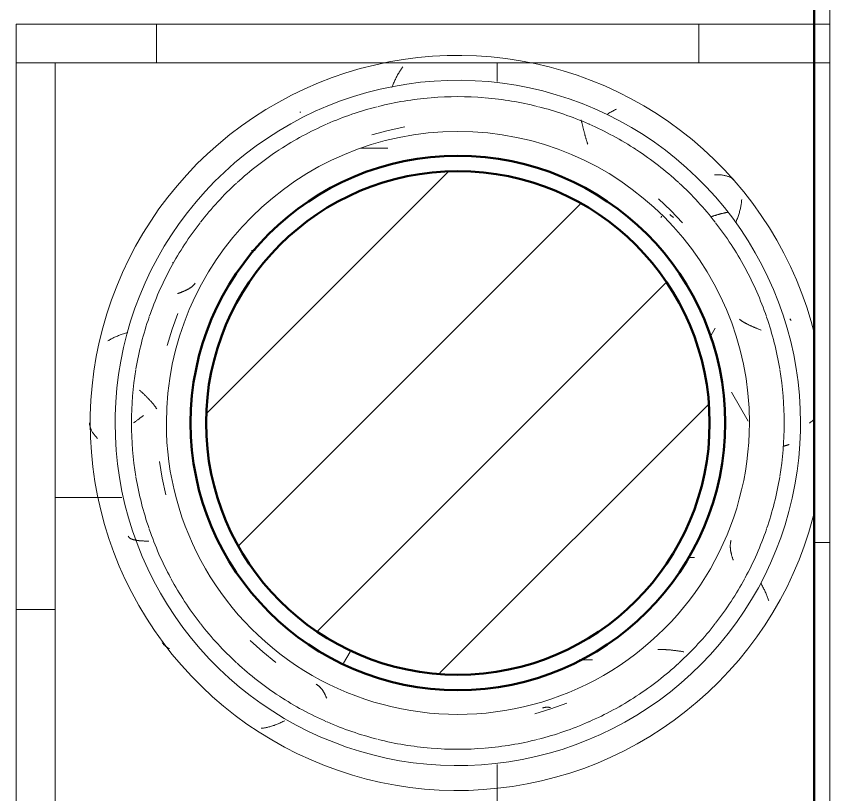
# Model space of a CAD drawing. Header units: millimetres. Extents: x -9358 to 257996, y -67499 to 9117.
# Drawn here: x -1220 to -170, y -13533 to -12528 of the extents above; entities that cross this region are included whole.
import ezdxf

# ---------------------------------------------------------------- set-up
doc = ezdxf.new("R2010")
doc.units = ezdxf.units.MM
doc.header["$LTSCALE"] = 1000
for name, color, linetype, lineweight in [('A-COL-RFC', 8, 'Continuous', 18), ('A-COL-RFC-1', 8, 'Continuous', 9), ('A-COL-RFC-2', 8, 'Continuous', 50), ('A-WAL-CLD', 8, 'Continuous', 9), ('A-WAL-CMU', 8, 'Continuous', 50), ('A-WAL-LOW-20', 8, 'Continuous', 18), ('A-WAL-PAT-1', 8, 'Continuous', 9)]:
    doc.layers.add(name, color=color, linetype=linetype, lineweight=lineweight)
pattern_1 = [(0, (0, 0), (812.8, 203.2), [33.528, -576.072, 33.528, -576.072, -3251.2]), (0, (0, 0), (812.8, 203.2), [-1219.2, 33.528, -1185.672, 33.528, -576.072, -1422.4]), (0, (0, 0), (812.8, 203.2), [-3048, 33.528, -372.872, 33.528, -982.472]), (120, (304.8, 101.6), (-582.3764, 602.3054), [33.528, -576.072, 33.528, -576.072, -3251.2]), (120, (304.8, 101.6), (-582.3764, 602.3054), [-1219.2, 33.528, -1185.672, 33.528, -576.072, -1422.4]), (120, (304.8, 101.6), (-582.3764, 602.3054), [-3048, 33.528, -372.872, 33.528, -982.472]), (240, (406.4, 508), (-230.4236, -805.5054), [33.528, -576.072, 33.528, -576.072, -3251.2]), (240, (406.4, 508), (-230.4236, -805.5054), [-1219.2, 33.528, -1185.672, 33.528, -576.072, -1422.4]), (240, (406.4, 508), (-230.4236, -805.5054), [-3048, 33.528, -372.872, 33.528, -982.472])]

# ---------------------------------------------------------------- blocks, each defined once
blk = doc.blocks.new('Concrete-Round-Column - 650-V21-01-Ground Floor Furniture Plan')
at = {"layer": 'A-COL-RFC-1'}
h = blk.add_hatch(dxfattribs=at)
h.set_pattern_fill('FP_50', color=256, style=0, pattern_type=2)
h.set_pattern_definition([(135, (-27135, -17650), (-106.066, -106.066), [])])
h.paths.add_polyline_path([(325, 0), (318.8, 63.4), (300.3, 124.4), (270.2, 180.6), (229.8, 229.8), (180.6, 270.2), (124.4, 300.3), (63.4, 318.8), (0, 325), (-63.4, 318.8), (-124.4, 300.3), (-180.6, 270.2), (-229.8, 229.8), (-270.2, 180.6), (-300.3, 124.4), (-318.8, 63.4), (-325, 0), (-318.8, -63.4), (-300.3, -124.4), (-270.2, -180.6), (-229.8, -229.8), (-180.6, -270.2), (-124.4, -300.3), (-63.4, -318.8), (0, -325), (63.4, -318.8), (124.4, -300.3), (180.6, -270.2), (229.8, -229.8), (270.2, -180.6), (300.3, -124.4), (318.8, -63.4), (324.1, -9.2)], flags=0)
at = {"layer": 'A-COL-RFC-2'}
for start, end in [(360, 180), (180, 360)]:
    blk.add_arc((0, 0), 325, start, end, dxfattribs=at)
blk = doc.blocks.new('Walls 124 - Walls 13-607568-01-Ground Floor Furniture Plan')
at = {"layer": 'A-WAL-PAT-1'}
h = blk.add_hatch(dxfattribs=at)
h.set_pattern_fill('FP_55', color=256, style=0, pattern_type=2)
h.set_pattern_definition([(270, (16550, -32300), (900, 6e-14), [700, -700]), (270, (17000, -31600), (1800, 1e-13), [700, -700]), (180, (17000, -31600), (-9e-14, -700), [])])
h.paths.add_polyline_path([(14380, -30820), (14380, -31230), (16270, -31230), (16270, -30230), (14380, -30230), (14380, -30811.8)], flags=0)
h.paths.add_polyline_path([(14400, -30750), (14406.1, -30676.8), (14425.8, -30601.7), (14453.6, -30538.2), (14496.7, -30473.6), (14543.6, -30422.6), (14606.2, -30375), (14666.2, -30342.5), (14740.7, -30317.8), (14809.9, -30306.5), (14881.7, -30306.5), (14954.2, -30318.6), (15023.8, -30342.5), (15088.4, -30377.5), (15148.6, -30425), (15196.2, -30476.7), (15236.4, -30538.2), (15265.9, -30605.5), (15284.2, -30680), (15290, -30750), (15283.9, -30823.2), (15264.2, -30898.3), (15236.4, -30961.8), (15196.2, -31023.3), (15145.1, -31078.4), (15086, -31123.8), (15023.8, -31157.5), (14949.3, -31182.2), (14880.1, -31193.5), (14808.3, -31193.5), (14735.8, -31181.4), (14666.2, -31157.5), (14601.6, -31122.5), (14543.6, -31077.4), (14493.8, -31023.3), (14453.6, -30961.8), (14424.1, -30894.5), (14405.8, -30820), (14400.5, -30756.1)], flags=0)
h.paths.add_polyline_path([(15360, -30750), (15366.1, -30676.8), (15385.8, -30601.7), (15415.9, -30534.7), (15453.8, -30476.7), (15504.7, -30421.7), (15561.6, -30377.5), (15626.2, -30342.5), (15700.7, -30317.8), (15769.9, -30306.5), (15841.7, -30306.5), (15914.2, -30318.6), (15983.8, -30342.5), (16052.5, -30380.7), (16108.8, -30425.2), (16157.4, -30478.5), (16196.4, -30538.2), (16225.9, -30605.5), (16244.2, -30680), (16250, -30750), (16243.9, -30823.2), (16224.2, -30898.3), (16196.4, -30961.8), (16156.2, -31023.3), (16106.4, -31077.4), (16048.4, -31122.5), (15983.8, -31157.5), (15909.3, -31182.2), (15840.1, -31193.5), (15768.3, -31193.5), (15695.8, -31181.4), (15626.2, -31157.5), (15561.6, -31122.5), (15503.6, -31077.4), (15452.6, -31021.5), (15413.6, -30961.8), (15383.1, -30890.5), (15365.8, -30820), (15362, -30774)], flags=0)
at = {"layer": 'A-WAL-LOW-20'}
for p, q in [((16270, -30230), (14380, -30230)), ((14380, -30230), (14380, -31230)), ((16270, -31230), (16270, -30230))]:
    blk.add_line(p, q, dxfattribs=at)
blk = doc.blocks.new('Walls 126 - Walls 6-607591-01-Ground Floor Furniture Plan')
at = {"layer": 'A-WAL-PAT-1'}
h = blk.add_hatch(dxfattribs=at)
h.set_pattern_fill('FP_56', color=256, style=0, pattern_type=2)
h.set_pattern_definition([(270, (15820, -31160.4), (900, 6e-14), [700, -700]), (270, (16270, -30460.4), (1800, 1e-13), [700, -700]), (180, (16270, -30460.4), (-9e-14, -700), [])])
h.paths.add_polyline_path([(16270, -31230), (16320, -31230), (16320, -30180), (16270, -30180), (16270, -30811.8)], flags=0)
at = {"layer": 'A-WAL-LOW-20'}
for p, q in [((16270, -31230), (16270, -30180)), ((16270, -30180), (16320, -30180)), ((16320, -30180), (16320, -31230))]:
    blk.add_line(p, q, dxfattribs=at)
blk = doc.blocks.new('Walls 127 - Walls 6-607608-01-Ground Floor Furniture Plan')
at = {"layer": 'A-WAL-PAT-1'}
h = blk.add_hatch(dxfattribs=at)
h.set_pattern_fill('FP_57', color=256, style=0, pattern_type=2)
h.set_pattern_definition([(270, (14605.4, -30930), (900, 6e-14), [700, -700]), (270, (15055.4, -30230), (1800, 1e-13), [700, -700]), (180, (15055.4, -30230), (-9e-14, -700), [])])
h.paths.add_polyline_path([(14330, -30230), (16270, -30230), (16270, -30180), (14330, -30180)], flags=0)
at = {"layer": 'A-WAL-LOW-20'}
for p, q in [((14330, -30180), (16270, -30180)), ((14330, -30230), (14330, -30180)), ((16270, -30230), (16270, -30180)), ((16270, -30230), (14330, -30230))]:
    blk.add_line(p, q, dxfattribs=at)
blk = doc.blocks.new('FP_336-01-Ground Floor Furniture Plan')
at = {"layer": 'A-WAL-PAT-1'}
for p, q in [((49019.6, 1428.1), (49019.1, 1428)), ((49020.2, 1428.3), (49019.6, 1428.1)), ((49020.8, 1428.4), (49020.2, 1428.3)), ((49021.4, 1428.6), (49020.8, 1428.4)), ((49022, 1428.8), (49021.4, 1428.6)), ((49022.7, 1429), (49022, 1428.8)), ((49023.3, 1429.1), (49022.7, 1429)), ((49023.9, 1429.3), (49023.3, 1429.1)), ((49024.5, 1429.5), (49023.9, 1429.3)), ((49025.1, 1429.7), (49024.5, 1429.5)), ((49025.8, 1430), (49025.1, 1429.7)), ((49026.4, 1430.2), (49025.8, 1430)), ((49027.1, 1430.4), (49026.4, 1430.2)), ((49002.1, 1427.5), (49001.6, 1427.6)), ((49002.5, 1427.4), (49002.1, 1427.5)), ((49003, 1427.3), (49002.5, 1427.4)), ((49003.4, 1427.2), (49003, 1427.3)), ((49003.9, 1427.1), (49003.4, 1427.2)), ((49004.3, 1427), (49003.9, 1427.1)), ((49004.8, 1426.9), (49004.3, 1427)), ((49005.3, 1426.8), (49004.8, 1426.9)), ((49005.8, 1426.8), (49005.3, 1426.8)), ((49006.2, 1426.7), (49005.8, 1426.8)), ((49006.7, 1426.7), (49006.2, 1426.7)), ((49007.2, 1426.6), (49006.7, 1426.7)), ((49007.7, 1426.6), (49007.2, 1426.6)), ((49008.2, 1426.6), (49007.7, 1426.6)), ((49008.7, 1426.6), (49008.2, 1426.6)), ((49009.2, 1426.6), (49008.7, 1426.6)), ((49009.7, 1426.6), (49009.2, 1426.6)), ((49010.2, 1426.6), (49009.7, 1426.6)), ((49010.7, 1426.6), (49010.2, 1426.6)), ((49011.3, 1426.7), (49010.7, 1426.6)), ((49011.8, 1426.7), (49011.3, 1426.7)), ((49012.3, 1426.8), (49011.8, 1426.7)), ((49012.9, 1426.8), (49012.3, 1426.8)), ((49013.4, 1426.9), (49012.9, 1426.8)), ((49013.9, 1427), (49013.4, 1426.9)), ((49014.5, 1427), (49013.9, 1427)), ((49015, 1427.1), (49014.5, 1427)), ((49015.6, 1427.2), (49015, 1427.1)), ((49016.2, 1427.3), (49015.6, 1427.2)), ((49016.7, 1427.4), (49016.2, 1427.3)), ((49017.3, 1427.6), (49016.7, 1427.4)), ((49017.9, 1427.7), (49017.3, 1427.6)), ((49018.5, 1427.8), (49017.9, 1427.7)), ((49019.1, 1428), (49018.5, 1427.8)), ((49145, 1364.3), (49145.1, 1365.1)), ((49145.1, 1365.1), (49145.3, 1365.9)), ((49145.3, 1365.9), (49145.4, 1366.7)), ((49143.6, 1354.1), (49143.7, 1354.9)), ((49143.7, 1354.9), (49143.8, 1355.6)), ((49143.8, 1355.6), (49143.9, 1356.4)), ((49143.9, 1356.4), (49144, 1357.2)), ((49144, 1357.2), (49144.1, 1357.9)), ((49144.1, 1357.9), (49144.2, 1358.7)), ((49144.2, 1358.7), (49144.4, 1359.5)), ((49144.4, 1359.5), (49144.5, 1360.3)), ((49144.5, 1360.3), (49144.6, 1361.1)), ((49144.6, 1361.1), (49144.7, 1361.9)), ((49144.7, 1361.9), (49144.8, 1362.7)), ((49144.8, 1362.7), (49144.9, 1363.5)), ((49144.9, 1363.5), (49145, 1364.3)), ((49142.7, 1344.7), (49142.8, 1345.4)), ((49142.7, 1344), (49142.7, 1344.7)), ((49142.8, 1346.1), (49142.9, 1346.8)), ((49142.8, 1345.4), (49142.8, 1346.1)), ((49142.9, 1347.5), (49143, 1348.2)), ((49142.9, 1346.8), (49142.9, 1347.5)), ((49143, 1348.2), (49143.1, 1348.9)), ((49143.1, 1349.6), (49143.2, 1350.4)), ((49143.1, 1348.9), (49143.1, 1349.6)), ((49143.2, 1350.4), (49143.3, 1351.1)), ((49143.3, 1351.1), (49143.4, 1351.9)), ((49143.4, 1351.9), (49143.5, 1352.6)), ((49143.5, 1352.6), (49143.6, 1353.3)), ((49143.6, 1353.3), (49143.6, 1354.1)), ((49142.4, 1338.7), (49142.5, 1339.3)), ((49142.4, 1338), (49142.4, 1338.7)), ((49142.4, 1337.4), (49142.4, 1338)), ((49142.4, 1336.8), (49142.4, 1337.4)), ((49142.5, 1336.2), (49142.4, 1336.8)), ((49142.5, 1342), (49142.6, 1342.6)), ((49142.5, 1341.3), (49142.5, 1342)), ((49142.5, 1340.6), (49142.5, 1341.3)), ((49142.5, 1340), (49142.5, 1340.6)), ((49142.5, 1339.3), (49142.5, 1340)), ((49142.5, 1335.6), (49142.5, 1336.2)), ((49142.5, 1335), (49142.5, 1335.6)), ((49142.5, 1334.4), (49142.5, 1335)), ((49142.6, 1333.8), (49142.5, 1334.4)), ((49142.6, 1343.3), (49142.7, 1344)), ((49142.6, 1342.6), (49142.6, 1343.3)), ((49142.6, 1333.2), (49142.6, 1333.8)), ((49211.9, 1215.7), (49219.2, 1195.1)), ((49217, 1190.6), (49217.1, 1191)), ((49217, 1190.1), (49217, 1190.6)), ((49217.1, 1189.6), (49217, 1190.1)), ((49217.1, 1192.5), (49217.2, 1193)), ((49217.1, 1192), (49217.1, 1192.5)), ((49217.1, 1191.5), (49217.1, 1192)), ((49217.1, 1191), (49217.1, 1191.5)), ((49217.1, 1189.1), (49217.1, 1189.6)), ((49217.1, 1188.7), (49217.1, 1189.1)), ((49217.1, 1188.2), (49217.1, 1188.7)), ((49217.2, 1187.7), (49217.1, 1188.2)), ((49217.2, 1193.5), (49217.3, 1194)), ((49217.2, 1193), (49217.2, 1193.5)), ((49217.2, 1187.3), (49217.2, 1187.7)), ((49217.3, 1186.8), (49217.2, 1187.3)), ((49217.3, 1194), (49217.4, 1194.5)), ((49217.4, 1186.3), (49217.3, 1186.8)), ((49219.2, 1195.1), (49225.4, 1174.2)), ((49217.5, 1185.9), (49217.4, 1186.3)), ((49217.6, 1185.4), (49217.5, 1185.9)), ((49217.7, 1185), (49217.6, 1185.4)), ((49217.8, 1184.5), (49217.7, 1185)), ((49217.9, 1184.1), (49217.8, 1184.5)), ((49199.4, 902.9), (49199.9, 903.2)), ((49199.9, 903.2), (49200.4, 903.5)), ((49200.4, 903.5), (49201, 903.7)), ((49201, 903.7), (49201.5, 904)), ((49201.5, 904), (49202, 904.2)), ((49202, 904.2), (49202.6, 904.5)), ((49202.6, 904.5), (49203.2, 904.7)), ((49203.2, 904.7), (49203.7, 905)), ((49203.7, 905), (49204.3, 905.2)), ((49204.3, 905.2), (49204.9, 905.5)), ((49204.9, 905.5), (49205.5, 905.7)), ((49187.5, 892.4), (49187.8, 892.8)), ((49187.8, 892.8), (49188, 893.2)), ((49188, 893.2), (49188.3, 893.6)), ((49188.3, 893.6), (49188.5, 894)), ((49188.5, 894), (49188.8, 894.3)), ((49188.8, 894.3), (49189.1, 894.7)), ((49189.1, 894.7), (49189.4, 895.1)), ((49189.4, 895.1), (49189.7, 895.4)), ((49189.7, 895.4), (49190, 895.8)), ((49190, 895.8), (49190.3, 896.2)), ((49190.3, 896.2), (49190.6, 896.5)), ((49190.6, 896.5), (49190.9, 896.9)), ((49190.9, 896.9), (49191.3, 897.2)), ((49191.3, 897.2), (49191.6, 897.5)), ((49191.6, 897.5), (49192, 897.9)), ((49192, 897.9), (49192.4, 898.2)), ((49192.4, 898.2), (49192.7, 898.5)), ((49192.7, 898.5), (49193.1, 898.8)), ((49193.1, 898.8), (49193.5, 899.2)), ((49193.5, 899.2), (49193.9, 899.5)), ((49193.9, 899.5), (49194.3, 899.8)), ((49194.3, 899.8), (49194.7, 900.1)), ((49194.7, 900.1), (49195.2, 900.4)), ((49195.2, 900.4), (49195.6, 900.7)), ((49195.6, 900.7), (49196, 901)), ((49196, 901), (49196.5, 901.3)), ((49196.5, 901.3), (49197, 901.5)), ((49197, 901.5), (49197.4, 901.8)), ((49197.4, 901.8), (49197.9, 902.1)), ((49197.9, 902.1), (49198.4, 902.4)), ((49198.4, 902.4), (49198.9, 902.7)), ((49198.9, 902.7), (49199.4, 902.9)), ((49187.3, 892), (49187.5, 892.4)), ((49159.2, 840.2), (49145.6, 823.2)), ((49145.6, 823.2), (49131, 807)), ((48921.4, 693.3), (48899.9, 689.9)), ((48942.7, 697.9), (48921.4, 693.3))]:
    blk.add_line(p, q, dxfattribs=at)
blk = doc.blocks.new('FP_337-01-Ground Floor Furniture Plan')
at = {"layer": 'A-WAL-LOW-20', "flags": 128}
blk.add_lwpolyline([(48733.6, 1535), (48718.9, 1531.1), (48700.7, 1525.5), (48682.8, 1519.1), (48665.2, 1512.1), (48647.9, 1504.3), (48630.9, 1495.9), (48614.2, 1486.8), (48597.9, 1477.1), (48582, 1466.7), (48566.6, 1455.6), (48551.6, 1444), (48537.1, 1431.8), (48523.1, 1419), (48509.6, 1405.6), (48496.6, 1391.7), (48484.2, 1377.4), (48472.4, 1362.5), (48461.3, 1347.2), (48450.7, 1331.4), (48440.7, 1315.2), (48431.5, 1298.7), (48422.9, 1281.8), (48414.9, 1264.5), (48407.7, 1247), (48401.2, 1229.1), (48395.4, 1211.1), (48390.3, 1192.8), (48386, 1174.3), (48382.4, 1155.7), (48379.5, 1136.9), (48377.4, 1118), (48376.1, 1099.1), (48375.5, 1080.1), (48375.7, 1061.1), (48376.6, 1042.2), (48378.3, 1023.3), (48380.7, 1004.5), (48383.9, 985.7), (48387.9, 967.2), (48392.5, 948.8), (48398, 930.6), (48404.1, 912.6), (48410.9, 894.9), (48418.5, 877.5), (48426.7, 860.4), (48435.7, 843.7), (48445.2, 827.3), (48455.5, 811.3), (48466.3, 795.7), (48477.8, 780.6), (48489.9, 766), (48502.5, 751.8), (48515.7, 738.2), (48529.5, 725.1), (48543.7, 712.5), (48558.4, 700.6), (48573.7, 689.2), (48589.3, 678.5), (48605.4, 668.4), (48621.8, 658.9), (48638.6, 650.1), (48655.8, 642), (48673.3, 634.6), (48691, 627.9), (48709, 621.9), (48727.3, 616.6), (48745.7, 612.1), (48764.3, 608.3), (48783, 605.2), (48801.9, 602.9), (48820.8, 601.4), (48839.8, 600.6), (48850, 600.5)], dxfattribs=at)
at = {"layer": 'A-WAL-PAT-1'}
for p, q in [((48846, 1534.1), (48845.2, 1535)), ((48846.8, 1533.2), (48846, 1534.1)), ((48847.6, 1532.2), (48846.8, 1533.2)), ((48848.4, 1531.2), (48847.6, 1532.2)), ((48849.2, 1530.2), (48848.4, 1531.2)), ((48850, 1529.2), (48849.2, 1530.2)), ((48562.8, 1441.3), (48561.7, 1441.4)), ((48563.9, 1441.3), (48562.8, 1441.3)), ((48565, 1441.1), (48563.9, 1441.3)), ((48566.2, 1441), (48565, 1441.1)), ((48567.3, 1440.8), (48566.2, 1441)), ((48568.5, 1440.6), (48567.3, 1440.8)), ((48569.7, 1440.4), (48568.5, 1440.6)), ((48570.9, 1440.2), (48569.7, 1440.4)), ((48572.1, 1439.9), (48570.9, 1440.2)), ((48573.3, 1439.7), (48572.1, 1439.9)), ((48574.6, 1439.4), (48573.3, 1439.7)), ((48575.8, 1439.1), (48574.6, 1439.4)), ((48577.1, 1438.7), (48575.8, 1439.1)), ((48578.3, 1438.4), (48577.1, 1438.7)), ((48533.8, 1428.5), (48533.4, 1427.7)), ((48534.3, 1429.2), (48533.8, 1428.5)), ((48534.7, 1430), (48534.3, 1429.2)), ((48535.2, 1430.7), (48534.7, 1430)), ((48535.7, 1431.4), (48535.2, 1430.7)), ((48579.6, 1438), (48578.3, 1438.4)), ((48580.9, 1437.6), (48579.6, 1438)), ((48582.2, 1437.2), (48580.9, 1437.6)), ((48583.5, 1436.8), (48582.2, 1437.2)), ((48584.8, 1436.3), (48583.5, 1436.8)), ((48586.1, 1435.8), (48584.8, 1436.3)), ((48587.5, 1435.3), (48586.1, 1435.8)), ((48588.8, 1434.8), (48587.5, 1435.3)), ((48590.2, 1434.3), (48588.8, 1434.8)), ((48591.5, 1433.8), (48590.2, 1434.3)), ((48530.2, 1417.6), (48530.1, 1416.6)), ((48530.4, 1418.6), (48530.2, 1417.6)), ((48530.6, 1419.6), (48530.4, 1418.6)), ((48530.8, 1420.6), (48530.6, 1419.6)), ((48531.1, 1421.6), (48530.8, 1420.6)), ((48531.4, 1422.5), (48531.1, 1421.6)), ((48531.7, 1423.4), (48531.4, 1422.5)), ((48532, 1424.3), (48531.7, 1423.4)), ((48532.3, 1425.2), (48532, 1424.3)), ((48532.7, 1426), (48532.3, 1425.2)), ((48533, 1426.9), (48532.7, 1426)), ((48533.4, 1427.7), (48533, 1426.9)), ((48529.6, 1411.1), (48529.5, 1409.9)), ((48529.5, 1409.9), (48529.5, 1408.8)), ((48529.5, 1408.8), (48529.5, 1407.6)), ((48529.5, 1407.6), (48529.5, 1406.4)), ((48529.7, 1413.3), (48529.6, 1412.2)), ((48529.6, 1412.2), (48529.6, 1411.1)), ((48529.8, 1414.4), (48529.7, 1413.3)), ((48529.9, 1415.5), (48529.8, 1414.4)), ((48530.1, 1416.6), (48529.9, 1415.5)), ((48444.9, 1279.7), (48445.4, 1278.5)), ((48445.4, 1278.5), (48446, 1277.3)), ((48446, 1277.3), (48446.7, 1276.1)), ((48446.7, 1276.1), (48447.3, 1274.9)), ((48447.3, 1274.9), (48448, 1273.7)), ((48448, 1273.7), (48448.7, 1272.5)), ((48448.7, 1272.5), (48449.4, 1271.3)), ((48449.4, 1271.3), (48450.1, 1270)), ((48450.1, 1270), (48450.9, 1268.8)), ((48450.9, 1268.8), (48451.6, 1267.6)), ((48390.4, 1003.9), (48391.3, 1003.2)), ((48391.3, 1003.2), (48392.2, 1002.5)), ((48392.2, 1002.5), (48393.1, 1001.8)), ((48393.1, 1001.8), (48394.1, 1001.2)), ((48394.1, 1001.2), (48395.1, 1000.5)), ((48395.1, 1000.5), (48396.1, 999.9)), ((48396.1, 999.9), (48397.2, 999.2)), ((48397.2, 999.2), (48398.3, 998.6)), ((48398.3, 998.6), (48399.3, 997.9)), ((48399.3, 997.9), (48400.5, 997.3)), ((48400.5, 997.3), (48401.6, 996.7)), ((48401.6, 996.7), (48402.8, 996.1)), ((48402.8, 996.1), (48403.9, 995.5)), ((48403.9, 995.5), (48405.1, 994.9)), ((48405.1, 994.9), (48406.4, 994.3)), ((48406.4, 994.3), (48407.6, 993.7)), ((48407.6, 993.7), (48408.9, 993.1)), ((48408.9, 993.1), (48410.2, 992.6)), ((48410.2, 992.6), (48411.5, 992)), ((48411.5, 992), (48412.8, 991.5)), ((48412.8, 991.5), (48414.1, 990.9)), ((48414.1, 990.9), (48415.5, 990.4)), ((48415.5, 990.4), (48416.8, 989.9)), ((48733.1, 648.8), (48733.5, 647.4)), ((48733.5, 647.4), (48734, 646)), ((48734, 646), (48734.4, 644.6)), ((48734.4, 644.6), (48734.9, 643.3)), ((48734.9, 643.3), (48735.3, 641.9)), ((48735.3, 641.9), (48735.8, 640.6)), ((48735.8, 640.6), (48736.3, 639.3)), ((48736.3, 639.3), (48736.8, 638.1)), ((48736.8, 638.1), (48737.3, 636.8)), ((48737.3, 636.8), (48737.8, 635.6)), ((48737.8, 635.6), (48738.3, 634.4)), ((48738.3, 634.4), (48738.8, 633.2)), ((48738.8, 633.2), (48739.4, 632)), ((48739.4, 632), (48739.9, 630.8)), ((48739.9, 630.8), (48740.5, 629.7)), ((48740.5, 629.7), (48741, 628.6)), ((48741, 628.6), (48741.6, 627.5)), ((48741.6, 627.5), (48742.2, 626.5)), ((48742.2, 626.5), (48742.8, 625.4)), ((48742.8, 625.4), (48743.4, 624.4)), ((48743.4, 624.4), (48744, 623.4))]:
    blk.add_line(p, q, dxfattribs=at)
blk = doc.blocks.new('FP_338-01-Ground Floor Furniture Plan')
at = {"layer": 'A-WAL-LOW-20', "flags": 128}
blk.add_lwpolyline([(48850, 600.5), (48869, 600.8), (48887.9, 602), (48906.8, 603.9), (48925.6, 606.5), (48944.3, 609.9), (48962.8, 614.1), (48981.1, 618.9), (48999.3, 624.5), (49017.2, 630.9), (49034.8, 637.9), (49052.1, 645.7), (49069.1, 654.1), (49085.8, 663.2), (49102.1, 672.9), (49117.9, 683.3), (49133.4, 694.4), (49148.4, 706), (49162.9, 718.2), (49176.9, 731), (49190.4, 744.4), (49203.4, 758.3), (49215.8, 772.6), (49227.6, 787.5), (49238.7, 802.8), (49249.3, 818.6), (49259.3, 834.8), (49268.5, 851.3), (49277.1, 868.2), (49285.1, 885.5), (49292.3, 903), (49298.8, 920.9), (49304.6, 938.9), (49309.7, 957.2), (49314, 975.7), (49317.6, 994.3), (49320.5, 1013.1), (49322.6, 1032), (49323.9, 1050.9), (49324.5, 1069.9), (49324.3, 1088.9), (49323.4, 1107.8), (49321.7, 1126.7), (49319.3, 1145.5), (49316.1, 1164.3), (49312.1, 1182.8), (49307.5, 1201.2), (49302, 1219.4), (49295.9, 1237.4), (49289.1, 1255.1), (49281.5, 1272.5), (49273.3, 1289.6), (49264.3, 1306.3), (49254.8, 1322.7), (49244.5, 1338.7), (49233.7, 1354.3), (49222.2, 1369.4), (49210.1, 1384), (49197.5, 1398.2), (49184.3, 1411.8), (49170.5, 1424.9), (49156.3, 1437.5), (49141.5, 1449.4), (49126.3, 1460.8), (49110.7, 1471.5), (49094.6, 1481.6), (49078.2, 1491.1), (49061.4, 1499.9), (49044.2, 1508), (49026.7, 1515.4), (49009, 1522.1), (48991, 1528.1), (48972.7, 1533.4), (48966.2, 1535)], dxfattribs=at)
at = {"layer": 'A-WAL-PAT-1'}
for p, q in [((48850.2, 1528.9), (48850, 1529.2)), ((49064.4, 1470.1), (49063.2, 1469.5)), ((49065.6, 1470.7), (49064.4, 1470.1)), ((49066.9, 1471.3), (49065.6, 1470.7)), ((49068.1, 1471.8), (49066.9, 1471.3)), ((49069.3, 1472.4), (49068.1, 1471.8)), ((49070.5, 1472.9), (49069.3, 1472.4)), ((49071.7, 1473.4), (49070.5, 1472.9)), ((49072.8, 1473.9), (49071.7, 1473.4)), ((49074, 1474.3), (49072.8, 1473.9)), ((49075.2, 1474.7), (49074, 1474.3)), ((49076.3, 1475.2), (49075.2, 1474.7)), ((49077.5, 1475.5), (49076.3, 1475.2)), ((49078.6, 1475.9), (49077.5, 1475.5)), ((49079.7, 1476.2), (49078.6, 1475.9)), ((49058.2, 1466.8), (49056.9, 1466.1)), ((49059.4, 1467.5), (49058.2, 1466.8)), ((49060.7, 1468.2), (49059.4, 1467.5)), ((49061.9, 1468.8), (49060.7, 1468.2)), ((49063.2, 1469.5), (49061.9, 1468.8)), ((49235, 850.5), (49234.4, 851.7)), ((49235.6, 849.2), (49235, 850.5)), ((49236.2, 847.9), (49235.6, 849.2)), ((49236.8, 846.6), (49236.2, 847.9)), ((49237.4, 845.4), (49236.8, 846.6)), ((49237.9, 844.1), (49237.4, 845.4)), ((49238.5, 842.9), (49237.9, 844.1)), ((49239, 841.7), (49238.5, 842.9)), ((49239.5, 840.4), (49239, 841.7)), ((49239.9, 839.2), (49239.5, 840.4)), ((49240.4, 838), (49239.9, 839.2)), ((49240.8, 836.8), (49240.4, 838)), ((49241.2, 835.6), (49240.8, 836.8)), ((49241.6, 834.4), (49241.2, 835.6)), ((49241.9, 833.3), (49241.6, 834.4)), ((49242.2, 832.1), (49241.9, 833.3)), ((49242.5, 830.9), (49242.2, 832.1)), ((49242.8, 829.8), (49242.5, 830.9)), ((49243.1, 828.7), (49242.8, 829.8)), ((49243.3, 827.6), (49243.1, 828.7)), ((49243.5, 826.5), (49243.3, 827.6)), ((49243.7, 825.4), (49243.5, 826.5)), ((49243.9, 824.3), (49243.7, 825.4)), ((49244, 823.2), (49243.9, 824.3)), ((49244.1, 822.2), (49244, 823.2)), ((49244.2, 821.1), (49244.1, 822.2)), ((49133.9, 693.3), (49134.6, 693.8)), ((49134.6, 693.8), (49135.2, 694.4)), ((49135.2, 694.4), (49135.9, 695)), ((49135.9, 695), (49136.5, 695.5)), ((49136.5, 695.5), (49137, 696.2)), ((49137, 696.2), (49137.6, 696.8)), ((49137.6, 696.8), (49138.2, 697.5)), ((49138.2, 697.5), (49138.7, 698.2)), ((49138.7, 698.2), (49139.2, 698.9)), ((49139.2, 698.9), (49139.7, 699.6)), ((49139.7, 699.6), (49140.1, 700.4)), ((49140.1, 700.4), (49140.6, 701.2)), ((49140.6, 701.2), (49141, 702)), ((49141, 702), (49141.4, 702.8)), ((48868.5, 608.4), (48869.2, 609.2)), ((48869.2, 609.2), (48870, 609.9)), ((48850, 599.4), (48850.8, 599.4)), ((48850.8, 599.4), (48851.6, 599.5)), ((48851.6, 599.5), (48852.5, 599.7)), ((48852.5, 599.7), (48853.3, 599.8)), ((48853.3, 599.8), (48854.1, 600)), ((48854.1, 600), (48854.9, 600.3)), ((48854.9, 600.3), (48855.7, 600.5)), ((48855.7, 600.5), (48856.5, 600.8)), ((48856.5, 600.8), (48857.3, 601.1)), ((48857.3, 601.1), (48858.1, 601.5)), ((48858.1, 601.5), (48859, 601.8)), ((48859, 601.8), (48859.8, 602.2)), ((48859.8, 602.2), (48860.6, 602.6)), ((48860.6, 602.6), (48861.4, 603.1)), ((48861.4, 603.1), (48862.2, 603.6)), ((48862.2, 603.6), (48863, 604.1)), ((48863, 604.1), (48863.8, 604.6)), ((48863.8, 604.6), (48864.5, 605.2)), ((48864.5, 605.2), (48865.3, 605.8)), ((48865.3, 605.8), (48866.1, 606.4)), ((48866.1, 606.4), (48866.9, 607.1)), ((48866.9, 607.1), (48867.7, 607.7)), ((48867.7, 607.7), (48868.5, 608.4))]:
    blk.add_line(p, q, dxfattribs=at)
blk = doc.blocks.new('FP_339-01-Ground Floor Furniture Plan')
at = {"layer": 'A-WAL-PAT-1'}
for p, q in [((48727.7, 1460.1), (48727.4, 1459.4)), ((48728, 1460.8), (48727.7, 1460.1)), ((48728.2, 1461.5), (48728, 1460.8)), ((48728.5, 1462.2), (48728.2, 1461.5)), ((48728.8, 1462.9), (48728.5, 1462.2)), ((48729.1, 1463.6), (48728.8, 1462.9)), ((48729.4, 1464.3), (48729.1, 1463.6)), ((48729.7, 1465.1), (48729.4, 1464.3)), ((48729.9, 1465.8), (48729.7, 1465.1)), ((48730.2, 1466.5), (48729.9, 1465.8)), ((48722.7, 1449.1), (48722.4, 1448.5)), ((48723, 1449.7), (48722.7, 1449.1)), ((48723.3, 1450.3), (48723, 1449.7)), ((48723.6, 1450.9), (48723.3, 1450.3)), ((48723.9, 1451.5), (48723.6, 1450.9)), ((48724.2, 1452.1), (48723.9, 1451.5)), ((48724.5, 1452.8), (48724.2, 1452.1)), ((48724.8, 1453.4), (48724.5, 1452.8)), ((48725.1, 1454), (48724.8, 1453.4)), ((48725.4, 1454.7), (48725.1, 1454)), ((48725.7, 1455.3), (48725.4, 1454.7)), ((48726, 1456), (48725.7, 1455.3)), ((48726.2, 1456.6), (48726, 1456)), ((48726.5, 1457.3), (48726.2, 1456.6)), ((48726.8, 1458), (48726.5, 1457.3)), ((48727.1, 1458.7), (48726.8, 1458)), ((48727.4, 1459.4), (48727.1, 1458.7)), ((48716.4, 1438.9), (48716.1, 1438.5)), ((48716.8, 1439.4), (48716.4, 1438.9)), ((48717.1, 1439.8), (48716.8, 1439.4)), ((48717.4, 1440.3), (48717.1, 1439.8)), ((48717.7, 1440.7), (48717.4, 1440.3)), ((48718.1, 1441.2), (48717.7, 1440.7)), ((48718.4, 1441.6), (48718.1, 1441.2)), ((48718.7, 1442.1), (48718.4, 1441.6)), ((48719, 1442.6), (48718.7, 1442.1)), ((48719.4, 1443.1), (48719, 1442.6)), ((48719.7, 1443.6), (48719.4, 1443.1)), ((48720, 1444.1), (48719.7, 1443.6)), ((48720.3, 1444.7), (48720, 1444.1)), ((48720.6, 1445.2), (48720.3, 1444.7)), ((48720.9, 1445.7), (48720.6, 1445.2)), ((48721.2, 1446.3), (48720.9, 1445.7)), ((48721.5, 1446.8), (48721.2, 1446.3)), ((48721.8, 1447.4), (48721.5, 1446.8)), ((48722.1, 1447.9), (48721.8, 1447.4)), ((48722.4, 1448.5), (48722.1, 1447.9)), ((48575.8, 1349.9), (48591.7, 1364.8)), ((48560.8, 1334), (48575.8, 1349.9)), ((48581.3, 1349), (48580.9, 1348.6)), ((48581.6, 1349.3), (48581.3, 1349)), ((48581.9, 1349.6), (48581.6, 1349.3)), ((48582.2, 1350), (48581.9, 1349.6)), ((48582.5, 1350.3), (48582.2, 1350)), ((48582.8, 1350.7), (48582.5, 1350.3)), ((48583.1, 1351.1), (48582.8, 1350.7)), ((48583.3, 1351.5), (48583.1, 1351.1)), ((48583.6, 1351.8), (48583.3, 1351.5)), ((48583.9, 1352.2), (48583.6, 1351.8)), ((48584.1, 1352.6), (48583.9, 1352.2)), ((48584.4, 1353), (48584.1, 1352.6)), ((48584.6, 1353.5), (48584.4, 1353)), ((48478.3, 1239.1), (48477.6, 1238.9)), ((48479.1, 1239.3), (48478.3, 1239.1)), ((48479.8, 1239.5), (48479.1, 1239.3)), ((48480.5, 1239.7), (48479.8, 1239.5)), ((48481.2, 1239.9), (48480.5, 1239.7)), ((48482, 1240.1), (48481.2, 1239.9)), ((48482.7, 1240.3), (48482, 1240.1)), ((48483.4, 1240.5), (48482.7, 1240.3)), ((48484.1, 1240.7), (48483.4, 1240.5)), ((48484.8, 1240.9), (48484.1, 1240.7)), ((48485.5, 1241.1), (48484.8, 1240.9)), ((48486.1, 1241.4), (48485.5, 1241.1)), ((48486.8, 1241.6), (48486.1, 1241.4)), ((48487.5, 1241.8), (48486.8, 1241.6)), ((48488.2, 1242), (48487.5, 1241.8)), ((48488.8, 1242.2), (48488.2, 1242)), ((48489.5, 1242.4), (48488.8, 1242.2)), ((48490.1, 1242.7), (48489.5, 1242.4)), ((48459.5, 1234.2), (48458.7, 1234)), ((48460.3, 1234.5), (48459.5, 1234.2)), ((48461.1, 1234.7), (48460.3, 1234.5)), ((48461.9, 1234.9), (48461.1, 1234.7)), ((48462.7, 1235.1), (48461.9, 1234.9)), ((48463.5, 1235.3), (48462.7, 1235.1)), ((48464.3, 1235.5), (48463.5, 1235.3)), ((48465.1, 1235.7), (48464.3, 1235.5)), ((48465.9, 1235.9), (48465.1, 1235.7)), ((48466.7, 1236.1), (48465.9, 1235.9)), ((48467.5, 1236.3), (48466.7, 1236.1)), ((48468.3, 1236.5), (48467.5, 1236.3)), ((48469.1, 1236.7), (48468.3, 1236.5)), ((48469.9, 1236.9), (48469.1, 1236.7)), ((48470.7, 1237.1), (48469.9, 1236.9)), ((48471.5, 1237.3), (48470.7, 1237.1)), ((48472.3, 1237.5), (48471.5, 1237.3)), ((48473, 1237.7), (48472.3, 1237.5)), ((48473.8, 1237.9), (48473, 1237.7)), ((48474.6, 1238.1), (48473.8, 1237.9)), ((48475.3, 1238.3), (48474.6, 1238.1)), ((48476.1, 1238.5), (48475.3, 1238.3)), ((48476.8, 1238.7), (48476.1, 1238.5)), ((48477.6, 1238.9), (48476.8, 1238.7)), ((48472.3, 985.1), (48467.9, 1006.5)), ((48478, 964.1), (48472.3, 985.1)), ((48669.7, 735.9), (48670.1, 735.6)), ((48670.1, 735.6), (48670.4, 735.3)), ((48670.4, 735.3), (48670.8, 735)), ((48670.8, 735), (48671.1, 734.7)), ((48671.1, 734.7), (48671.5, 734.4)), ((48671.5, 734.4), (48671.8, 734.1)), ((48671.8, 734.1), (48672.2, 733.7)), ((48672.2, 733.7), (48672.5, 733.4)), ((48672.5, 733.4), (48672.9, 733)), ((48672.9, 733), (48673.2, 732.7)), ((48673.2, 732.7), (48673.5, 732.3)), ((48673.5, 732.3), (48673.8, 731.9)), ((48673.8, 731.9), (48674.1, 731.5)), ((48674.1, 731.5), (48674.5, 731.1)), ((48674.5, 731.1), (48674.8, 730.7)), ((48674.8, 730.7), (48675.1, 730.3)), ((48675.1, 730.3), (48675.4, 729.8)), ((48675.4, 729.8), (48675.7, 729.4)), ((48675.7, 729.4), (48676, 729)), ((48676, 729), (48676.2, 728.5)), ((48676.2, 728.5), (48676.5, 728)), ((48676.5, 728), (48676.8, 727.6)), ((48676.8, 727.6), (48677.1, 727.1)), ((48677.1, 727.1), (48677.4, 726.6)), ((48677.4, 726.6), (48677.6, 726.1)), ((48677.6, 726.1), (48677.9, 725.6)), ((48677.9, 725.6), (48678.2, 725.1)), ((48678.2, 725.1), (48678.4, 724.6)), ((48678.4, 724.6), (48678.7, 724)), ((48678.7, 724), (48679, 723.5)), ((48679, 723.5), (48679.2, 723)), ((48679.2, 723), (48679.5, 722.4)), ((48679.5, 722.4), (48679.7, 721.9)), ((48679.7, 721.9), (48680, 721.3)), ((48680, 721.3), (48680.2, 720.7)), ((48680.2, 720.7), (48680.5, 720.1)), ((48680.5, 720.1), (48680.7, 719.5)), ((48680.7, 719.5), (48680.9, 718.9)), ((48680.9, 718.9), (48681.2, 718.3)), ((48681.2, 718.3), (48681.4, 717.7)), ((48681.4, 717.7), (48681.6, 717.1)), ((48681.6, 717.1), (48681.9, 716.5)), ((48681.9, 716.5), (48682.1, 715.8)), ((48682.1, 715.8), (48682.3, 715.2)), ((48682.3, 715.2), (48682.5, 714.6)), ((48682.5, 714.6), (48682.7, 713.9)), ((48642.9, 706.8), (48643.5, 707.1)), ((48682.7, 713.9), (48683, 713.2)), ((48729, 706.1), (48708.5, 713.5)), ((48749.9, 699.9), (48729, 706.1)), ((48826.4, 682.4), (48826.9, 682.8)), ((48826.9, 682.8), (48827.4, 683.2)), ((48827.4, 683.2), (48827.9, 683.6)), ((48827.9, 683.6), (48828.3, 683.9)), ((48828.3, 683.9), (48828.8, 684.3)), ((48828.8, 684.3), (48829.3, 684.7)), ((48829.3, 684.7), (48829.8, 685)), ((48829.8, 685), (48830.3, 685.3)), ((48830.3, 685.3), (48830.8, 685.7)), ((48830.8, 685.7), (48831.3, 686)), ((48831.3, 686), (48831.7, 686.3)), ((48814.6, 671.5), (48815.1, 672)), ((48815.1, 672), (48815.6, 672.6)), ((48815.6, 672.6), (48816.2, 673.1)), ((48816.2, 673.1), (48816.7, 673.6)), ((48816.7, 673.6), (48817.2, 674.2)), ((48817.2, 674.2), (48817.8, 674.7)), ((48817.8, 674.7), (48818.3, 675.2)), ((48818.3, 675.2), (48818.8, 675.7)), ((48818.8, 675.7), (48819.3, 676.2)), ((48819.3, 676.2), (48819.8, 676.7)), ((48819.8, 676.7), (48820.3, 677.1)), ((48820.3, 677.1), (48820.9, 677.6)), ((48820.9, 677.6), (48821.4, 678.1)), ((48821.4, 678.1), (48821.9, 678.6)), ((48821.9, 678.6), (48822.4, 679)), ((48822.4, 679), (48822.9, 679.5)), ((48822.9, 679.5), (48823.4, 679.9)), ((48823.4, 679.9), (48823.9, 680.3)), ((48823.9, 680.3), (48824.4, 680.8)), ((48824.4, 680.8), (48824.9, 681.2)), ((48824.9, 681.2), (48825.4, 681.6)), ((48825.4, 681.6), (48825.9, 682)), ((48825.9, 682), (48826.4, 682.4)), ((48807.5, 664.1), (48808.1, 664.7)), ((48808.1, 664.7), (48808.6, 665.3)), ((48808.6, 665.3), (48809.2, 665.9)), ((48809.2, 665.9), (48809.7, 666.4)), ((48809.7, 666.4), (48810.3, 667)), ((48810.3, 667), (48810.8, 667.6)), ((48810.8, 667.6), (48811.4, 668.2)), ((48811.4, 668.2), (48811.9, 668.7)), ((48811.9, 668.7), (48812.4, 669.3)), ((48812.4, 669.3), (48813, 669.9)), ((48813, 669.9), (48813.5, 670.4)), ((48813.5, 670.4), (48814.1, 671)), ((48814.1, 671), (48814.6, 671.5)), ((48840.2, 669.4), (48840.7, 668.8)), ((48840.7, 668.8), (48841.2, 668.1)), ((48841.2, 668.1), (48841.6, 667.5)), ((48841.6, 667.5), (48842.1, 666.9)), ((48842.1, 666.9), (48842.6, 666.3)), ((48842.6, 666.3), (48843.1, 665.6)), ((48843.1, 665.6), (48843.6, 665)), ((48843.6, 665), (48844, 664.3)), ((48844, 664.3), (48844.5, 663.7)), ((48844.5, 663.7), (48845, 663)), ((48845, 663), (48845.5, 662.4)), ((48845.5, 662.4), (48846, 661.7)), ((48846, 661.7), (48846.5, 661.1)), ((48846.5, 661.1), (48847, 660.4)), ((48847, 660.4), (48847.5, 659.7)), ((48847.5, 659.7), (48848, 659.1)), ((48848, 659.1), (48848.5, 658.4)), ((48848.5, 658.4), (48849, 657.7)), ((48849, 657.7), (48849.5, 657)), ((48849.5, 657), (48850, 656.4))]:
    blk.add_line(p, q, dxfattribs=at)
blk = doc.blocks.new('FP_340-01-Ground Floor Furniture Plan')
at = {"layer": 'A-WAL-LOW-20', "flags": 128}
blk.add_lwpolyline([(48850, 1517.4), (48832.3, 1517), (48814.6, 1516), (48797, 1514.2), (48779.5, 1511.7), (48762.1, 1508.6), (48744.8, 1504.7), (48727.7, 1500.2), (48710.8, 1494.9), (48694.2, 1489), (48677.7, 1482.5), (48661.6, 1475.3), (48645.7, 1467.4), (48630.2, 1458.9), (48615, 1449.8), (48600.2, 1440.1), (48585.8, 1429.8), (48571.8, 1419), (48558.3, 1407.6), (48545.2, 1395.7), (48532.6, 1383.2), (48520.6, 1370.3), (48509, 1356.9), (48498, 1343), (48487.6, 1328.7), (48477.7, 1314), (48468.5, 1299), (48459.8, 1283.5), (48451.8, 1267.7), (48444.4, 1251.7), (48437.7, 1235.3), (48431.6, 1218.7), (48426.2, 1201.8), (48421.4, 1184.8), (48417.4, 1167.6), (48414, 1150.2), (48411.4, 1132.7), (48409.4, 1115.1), (48408.2, 1097.5), (48407.6, 1079.8), (48407.8, 1062.1), (48408.7, 1044.4), (48410.2, 1026.8), (48412.5, 1009.2), (48415.5, 991.8), (48419.2, 974.5), (48423.5, 957.3), (48428.6, 940.4), (48434.3, 923.6), (48440.7, 907.1), (48447.7, 890.9), (48455.4, 875), (48463.7, 859.3), (48472.7, 844.1), (48482.2, 829.2), (48492.3, 814.6), (48503, 800.6), (48514.3, 786.9), (48526.1, 773.7), (48538.4, 761), (48551.2, 748.8), (48564.5, 737.1), (48578.2, 725.9), (48592.4, 715.4), (48607, 705.3), (48621.9, 695.9), (48637.3, 687.1), (48653, 678.9), (48669, 671.3), (48685.3, 664.4), (48701.8, 658.2), (48718.6, 652.6), (48735.6, 647.7), (48752.8, 643.4), (48770.1, 639.9), (48787.6, 637), (48805.1, 634.9), (48822.8, 633.4), (48840.4, 632.7), (48850, 632.6)], dxfattribs=at)
at = {"layer": 'A-WAL-PAT-1'}
for p, q in [((48715.8, 1503.7), (48715.7, 1503.6)), ((48716, 1503.9), (48715.8, 1503.7)), ((48716.1, 1504), (48716, 1503.9)), ((48716.3, 1504.2), (48716.1, 1504)), ((48716.5, 1504.3), (48716.3, 1504.2)), ((48716.6, 1504.4), (48716.5, 1504.3)), ((48716.8, 1504.5), (48716.6, 1504.4)), ((48717, 1504.7), (48716.8, 1504.5)), ((48717.2, 1504.8), (48717, 1504.7)), ((48717.3, 1504.9), (48717.2, 1504.8)), ((48717.5, 1504.9), (48717.3, 1504.9)), ((48717.7, 1505), (48717.5, 1504.9)), ((48717.9, 1505.1), (48717.7, 1505)), ((48578.1, 1423.1), (48578.2, 1422.7)), ((48578.2, 1422.7), (48578.2, 1422.3)), ((48578.2, 1422.3), (48578.3, 1421.9)), ((48578.3, 1421.9), (48578.4, 1421.5)), ((48578.4, 1421.5), (48578.5, 1421.1)), ((48578.5, 1421.1), (48578.5, 1420.7)), ((48578.5, 1420.7), (48578.6, 1420.3)), ((48578.6, 1420.3), (48578.7, 1419.9)), ((48578.7, 1419.9), (48578.8, 1419.4)), ((48578.8, 1419.4), (48578.9, 1419)), ((48578.9, 1419), (48579, 1418.6)), ((48579, 1418.6), (48579.1, 1418.1)), ((48579.1, 1418.1), (48579.2, 1417.7)), ((48579.2, 1417.7), (48579.3, 1417.3)), ((48579.3, 1417.3), (48579.4, 1416.8)), ((48579.4, 1416.8), (48579.5, 1416.4)), ((48579.5, 1416.4), (48579.6, 1415.9)), ((48579.6, 1415.9), (48579.7, 1415.5)), ((48579.7, 1415.5), (48579.8, 1415)), ((48579.8, 1415), (48580, 1414.6)), ((48580, 1414.6), (48580.1, 1414.1)), ((48580.1, 1414.1), (48580.2, 1413.7)), ((48580.2, 1413.7), (48580.3, 1413.2)), ((48580.3, 1413.2), (48580.5, 1412.7)), ((48580.5, 1412.7), (48580.6, 1412.3)), ((48580.6, 1412.3), (48580.7, 1411.8)), ((48580.7, 1411.8), (48580.9, 1411.3)), ((48580.9, 1411.3), (48581, 1410.8)), ((48581, 1410.8), (48581.1, 1410.4)), ((48581.1, 1410.4), (48581.3, 1409.9)), ((48581.3, 1409.9), (48581.4, 1409.4)), ((48581.4, 1409.4), (48581.6, 1408.9)), ((48581.6, 1408.9), (48581.7, 1408.5)), ((48581.7, 1408.5), (48581.9, 1408)), ((48581.9, 1408), (48582, 1407.5)), ((48582, 1407.5), (48582.1, 1407)), ((48582.1, 1407), (48582.3, 1406.5)), ((48582.3, 1406.5), (48582.4, 1406.1)), ((48582.4, 1406.1), (48582.6, 1405.6)), ((48582.6, 1405.6), (48582.7, 1405.1)), ((48582.7, 1405.1), (48582.9, 1404.6)), ((48582.9, 1404.6), (48583.1, 1404.1)), ((48583.1, 1404.1), (48583.2, 1403.6)), ((48583.2, 1403.6), (48583.4, 1403.2)), ((48583.4, 1403.2), (48583.5, 1402.7)), ((48583.5, 1402.7), (48583.7, 1402.2)), ((48583.7, 1402.2), (48583.8, 1401.7)), ((48583.8, 1401.7), (48584, 1401.2)), ((48448.6, 872.2), (48448.6, 872)), ((48448.6, 872), (48448.7, 871.8)), ((48448.7, 871.8), (48448.8, 871.6)), ((48448.8, 871.6), (48448.8, 871.4)), ((48448.8, 871.4), (48448.9, 871.2)), ((48448.9, 871.2), (48449, 871))]:
    blk.add_line(p, q, dxfattribs=at)
blk = doc.blocks.new('FP_341-01-Ground Floor Furniture Plan')
at = {"layer": 'A-WAL-LOW-20', "flags": 128}
blk.add_lwpolyline([(48850, 632.6), (48867.7, 633), (48885.4, 634), (48903, 635.8), (48920.5, 638.3), (48937.9, 641.4), (48955.2, 645.3), (48972.3, 649.8), (48989.2, 655.1), (49005.8, 661), (49022.3, 667.5), (49038.4, 674.7), (49054.3, 682.6), (49069.8, 691.1), (49085, 700.2), (49099.8, 709.9), (49114.2, 720.2), (49128.2, 731), (49141.7, 742.4), (49154.8, 754.3), (49167.4, 766.8), (49179.4, 779.7), (49191, 793.1), (49202, 807), (49212.4, 821.3), (49222.3, 836), (49231.5, 851), (49240.2, 866.5), (49248.2, 882.3), (49255.6, 898.3), (49262.3, 914.7), (49268.4, 931.3), (49273.8, 948.2), (49278.6, 965.2), (49282.6, 982.4), (49286, 999.8), (49288.6, 1017.3), (49290.6, 1034.9), (49291.8, 1052.5), (49292.4, 1070.2), (49292.2, 1087.9), (49291.3, 1105.6), (49289.8, 1123.2), (49287.5, 1140.8), (49284.5, 1158.2), (49280.8, 1175.5), (49276.5, 1192.7), (49271.4, 1209.6), (49265.7, 1226.4), (49259.3, 1242.9), (49252.3, 1259.1), (49244.6, 1275), (49236.3, 1290.7), (49227.3, 1305.9), (49217.8, 1320.8), (49207.7, 1335.4), (49197, 1349.4), (49185.7, 1363.1), (49173.9, 1376.3), (49161.6, 1389), (49148.8, 1401.2), (49135.5, 1412.9), (49121.8, 1424.1), (49107.6, 1434.6), (49093, 1444.7), (49078.1, 1454.1), (49062.7, 1462.9), (49047, 1471.1), (49031, 1478.7), (49014.7, 1485.6), (48998.2, 1491.8), (48981.4, 1497.4), (48964.4, 1502.3), (48947.2, 1506.6), (48929.9, 1510.1), (48912.4, 1513), (48894.9, 1515.1), (48877.2, 1516.6), (48859.6, 1517.3), (48850, 1517.4)], dxfattribs=at)
at = {"layer": 'A-WAL-PAT-1'}
for p, q in [((48877.9, 1502.3), (48877.8, 1502.7)), ((48878.1, 1501.8), (48877.9, 1502.3)), ((48878.2, 1501.3), (48878.1, 1501.8)), ((48878.4, 1500.9), (48878.2, 1501.3)), ((48878.5, 1500.4), (48878.4, 1500.9)), ((48878.7, 1500), (48878.5, 1500.4)), ((48878.8, 1499.5), (48878.7, 1500)), ((48879, 1499), (48878.8, 1499.5)), ((48879.1, 1498.6), (48879, 1499)), ((48879.3, 1498.1), (48879.1, 1498.6)), ((48879.4, 1497.6), (48879.3, 1498.1)), ((48879.6, 1497.2), (48879.4, 1497.6)), ((48879.7, 1496.7), (48879.6, 1497.2)), ((48879.9, 1496.2), (48879.7, 1496.7)), ((48880, 1495.8), (48879.9, 1496.2)), ((48880.1, 1495.3), (48880, 1495.8)), ((48880.3, 1494.9), (48880.1, 1495.3)), ((48880.4, 1494.4), (48880.3, 1494.9)), ((49002.5, 672.3), (49002.6, 672.8)), ((49002.5, 671.8), (49002.5, 672.3)), ((49002.6, 675.8), (49002.6, 676.3)), ((49002.6, 675.3), (49002.6, 675.8)), ((49002.6, 674.8), (49002.6, 675.3)), ((49002.6, 674.3), (49002.6, 674.8)), ((49002.6, 673.8), (49002.6, 674.3)), ((49002.6, 673.3), (49002.6, 673.8)), ((49002.6, 672.8), (49002.6, 673.3)), ((49001.7, 661.4), (49001.8, 661.8)), ((49001.8, 662.2), (49001.9, 662.6)), ((49001.8, 661.8), (49001.8, 662.2)), ((49001.9, 663), (49002, 663.5)), ((49001.9, 662.6), (49001.9, 663)), ((49002, 663.9), (49002.1, 664.3)), ((49002, 663.5), (49002, 663.9)), ((49002.1, 664.8), (49002.2, 665.2)), ((49002.1, 664.3), (49002.1, 664.8)), ((49002.2, 666.1), (49002.3, 666.6)), ((49002.2, 665.7), (49002.2, 666.1)), ((49002.2, 665.2), (49002.2, 665.7)), ((49002.3, 667.5), (49002.4, 668)), ((49002.3, 667.1), (49002.3, 667.5)), ((49002.3, 666.6), (49002.3, 667.1)), ((49002.4, 669.4), (49002.5, 669.9)), ((49002.4, 668.9), (49002.4, 669.4)), ((49002.4, 668.5), (49002.4, 668.9)), ((49002.4, 668), (49002.4, 668.5)), ((49002.5, 671.4), (49002.5, 671.8)), ((49002.5, 670.9), (49002.5, 671.4)), ((49002.5, 670.4), (49002.5, 670.9)), ((49002.5, 669.9), (49002.5, 670.4)), ((48998.2, 651), (48998.3, 651.1)), ((48998.3, 651.1), (48998.4, 651.3)), ((48998.4, 651.3), (48998.6, 651.5)), ((48998.6, 651.5), (48998.7, 651.7)), ((48998.7, 651.7), (48998.9, 651.9)), ((48998.9, 651.9), (48999, 652.1)), ((48999, 652.1), (48999.1, 652.4)), ((48999.1, 652.4), (48999.3, 652.6)), ((48999.3, 652.6), (48999.4, 652.8)), ((48999.4, 652.8), (48999.5, 653.1)), ((48999.5, 653.1), (48999.6, 653.3)), ((48999.6, 653.3), (48999.7, 653.6)), ((48999.7, 653.6), (48999.9, 653.8)), ((48999.9, 653.8), (49000, 654.1)), ((49000, 654.1), (49000.1, 654.4)), ((49000.1, 654.4), (49000.2, 654.7)), ((49000.2, 654.7), (49000.3, 655)), ((49000.3, 655), (49000.4, 655.3)), ((49000.4, 655.3), (49000.5, 655.6)), ((49000.5, 655.6), (49000.6, 655.9)), ((49000.6, 655.9), (49000.7, 656.2)), ((49000.7, 656.2), (49000.8, 656.6)), ((49000.8, 656.6), (49000.9, 656.9)), ((49000.9, 657.2), (49001, 657.6)), ((49000.9, 656.9), (49000.9, 657.2)), ((49001, 657.6), (49001.1, 657.9)), ((49001.1, 657.9), (49001.2, 658.3)), ((49001.2, 658.3), (49001.3, 658.7)), ((49001.3, 659), (49001.4, 659.4)), ((49001.3, 658.7), (49001.3, 659)), ((49001.4, 659.4), (49001.5, 659.8)), ((49001.5, 660.2), (49001.6, 660.6)), ((49001.5, 659.8), (49001.5, 660.2)), ((49001.6, 660.6), (49001.7, 661)), ((49001.7, 661), (49001.7, 661.4)), ((48996, 649.4), (48996.2, 649.5)), ((48996.2, 649.5), (48996.3, 649.6)), ((48996.3, 649.6), (48996.5, 649.7)), ((48996.5, 649.7), (48996.7, 649.8)), ((48996.7, 649.8), (48996.9, 649.9)), ((48996.9, 649.9), (48997, 650)), ((48997, 650), (48997.2, 650.1)), ((48997.2, 650.1), (48997.4, 650.2)), ((48997.4, 650.2), (48997.5, 650.4)), ((48997.5, 650.4), (48997.7, 650.5)), ((48997.7, 650.5), (48997.8, 650.6)), ((48997.8, 650.6), (48998, 650.8)), ((48998, 650.8), (48998.2, 651))]:
    blk.add_line(p, q, dxfattribs=at)
blk = doc.blocks.new('Walls 299 - Walls 78-2881873-01-Ground Floor Furniture Plan')
at = {"layer": 'A-WAL-PAT-1'}
h = blk.add_hatch(dxfattribs=at)
h.set_pattern_fill('FP_187', color=256, style=0, pattern_type=2)
h.set_pattern_definition([(90, (35945, 1725), (-132.08, 528.32), [43.586, -352.654, 43.586, -352.654, -2113.28]), (90, (35945, 1725), (-132.08, 528.32), [-792.48, 43.586, -748.894, 43.586, -352.654, -924.56]), (90, (35945, 1725), (-132.08, 528.32), [-1981.2, 43.586, -220.574, 43.586, -616.814]), (210, (35878.96, 1923.12), (-391.4985, -378.5446), [43.586, -352.654, 43.586, -2465.934]), (210, (35878.96, 1923.12), (-391.4985, -378.5446), [-439.826, -352.654, 43.586, -748.894, -1320.8]), (210, (35878.96, 1923.12), (-391.4985, -378.5446), [-1584.96, 43.586, -352.654, 43.586, -880.974]), (210, (35878.96, 1923.12), (-391.4985, -378.5446), [-2024.786, -220.574, 43.586, -616.814]), (330, (35614.8, 1989.16), (523.5785, -149.7754), [43.586, -352.654, 43.586, -2465.934]), (330, (35614.8, 1989.16), (523.5785, -149.7754), [-439.826, -352.654, 43.586, -748.894, -1320.8]), (330, (35614.8, 1989.16), (523.5785, -149.7754), [-1584.96, 43.586, -352.654, 43.586, -880.974]), (330, (35614.8, 1989.16), (523.5785, -149.7754), [-2024.786, -220.574, 43.586, -616.814])])
h.paths.add_polyline_path([(49226.3, 1075), (49220.6, 1140.3), (49203.6, 1203.7), (49175.9, 1263.1), (49138.3, 1316.9), (49086.8, 1366.8), (49038.1, 1400.9), (48978.7, 1428.6), (48915.3, 1445.6), (48850, 1451.3), (48784.7, 1445.6), (48721.3, 1428.6), (48661.9, 1400.9), (48608.1, 1363.3), (48561.7, 1316.9), (48524.1, 1263.1), (48495.2, 1199.4), (48479.4, 1140.3), (48473.7, 1075), (48479.4, 1009.7), (48496.4, 946.3), (48525, 885.6), (48561.7, 833.1), (48608.1, 786.7), (48661.9, 749.1), (48721.3, 721.4), (48784.7, 704.4), (48856.7, 699.3), (48915.3, 704.4), (48978.7, 721.4), (49042.8, 752.4), (49091.9, 786.7), (49138.3, 833.1), (49175.9, 886.9), (49204.7, 950.4), (49220.7, 1011.6)], flags=0)
h.paths.add_polyline_path([(49195, 1075), (49188.9, 1010.8), (49171, 948.9), (49141.9, 891.5), (49102.7, 840.5), (49054.7, 797.7), (48999.7, 764.6), (48939.6, 742.3), (48876.6, 731.5), (48818.2, 731.5), (48755.6, 743.2), (48696.2, 766.2), (48642.1, 799.7), (48593.1, 845.2), (48556.1, 894.4), (48528.2, 950.6), (48510.9, 1011.6), (48505, 1075), (48511.1, 1139.2), (48529, 1201.1), (48558.1, 1258.5), (48597.3, 1309.5), (48645.3, 1352.3), (48700.3, 1385.4), (48760.4, 1407.7), (48823.4, 1418.5), (48881.8, 1418.5), (48947, 1405.8), (49003.8, 1383.8), (49057.9, 1350.3), (49106.9, 1304.8), (49143.9, 1255.6), (49171.8, 1199.4), (49189.1, 1138.4), (49193.4, 1092.7)], flags=0)
at = {"layer": 'A-WAL-LOW-20'}
for p, q in [((48464.1, 1244.3), (48464, 1243.9)), ((49236, 1243.9), (49235.9, 1244.3))]:
    blk.add_line(p, q, dxfattribs=at)
for radius, start, end in [(421.3, 90, 99.4507), (421.3, 80.5493, 90), (421.3, 99.5537, 108.8969), (421.3, 71.1031, 80.4463), (421.3, 109.0157, 118.3528), (421.3, 61.6472, 70.9843), (376.3, 90, 270), (376.3, 270, 90), (421.3, 118.4764, 127.8394), (421.3, 52.1606, 61.5236), (421.3, 127.9342, 137.329), (421.3, 42.671, 52.0658), (421.3, 137.4275, 146.7831), (421.3, 33.2169, 42.5725), (421.3, 146.8923, 156.2656), (421.3, 23.7344, 33.1077), (421.3, 156.3949, 165.7104), (421.3, 14.2896, 23.6051), (421.3, 165.8484, 175.2043), (421.3, 4.7957, 14.1516), (421.3, 175.3125, 184.6875), (421.3, 355.3125, 4.6875), (421.3, 184.7957, 194.1516), (421.3, 345.8484, 355.2043), (421.3, 194.2896, 203.6051), (421.3, 336.3949, 345.7104), (421.3, 203.7344, 213.1077), (421.3, 326.8923, 336.2656), (421.3, 213.2169, 222.5725), (421.3, 317.4275, 326.7831), (421.3, 222.671, 232.0658), (421.3, 307.9342, 317.329), (421.3, 232.1606, 241.5236), (421.3, 298.4764, 307.8394), (421.3, 241.6472, 250.9843), (421.3, 289.0157, 298.3528), (421.3, 251.1031, 260.4463), (421.3, 279.5537, 288.8969), (421.3, 260.5493, 270), (421.3, 270, 279.4507)]:
    blk.add_arc((48850, 1075), radius, start, end, dxfattribs=at)
for name in ['FP_337-01-Ground Floor Furniture Plan', 'FP_338-01-Ground Floor Furniture Plan', 'FP_340-01-Ground Floor Furniture Plan', 'FP_341-01-Ground Floor Furniture Plan', 'FP_339-01-Ground Floor Furniture Plan', 'FP_336-01-Ground Floor Furniture Plan']:
    blk.add_blockref(name, (0, 0), dxfattribs=at)
blk = doc.blocks.new('G')
at = {"layer": 'A-WAL-PAT-1'}
h = blk.add_hatch(dxfattribs=at)
h.set_pattern_fill('FP_2', color=256, style=0, pattern_type=2)
h.set_pattern_definition(pattern_1)
h.paths.add_polyline_path([(-190, -14330), (-170, -14330), (-170, -12230), (-190, -12230), (-190, -14210)], flags=0)
h = blk.add_hatch(dxfattribs=at)
h.set_pattern_fill('FP_2', color=256, style=0, pattern_type=2)
h.set_pattern_definition(pattern_1)
h.paths.add_polyline_path([(-650, -13250), (-650, -13230), (-713.4, -13223.8), (-774.4, -13205.3), (-830.6, -13175.2), (-879.8, -13134.8), (-920.2, -13085.6), (-950.3, -13029.4), (-968.8, -12968.4), (-975, -12905), (-968.8, -12841.6), (-950.3, -12780.6), (-920.2, -12724.4), (-879.8, -12675.2), (-830.6, -12634.8), (-774.4, -12604.7), (-713.4, -12586.2), (-650, -12580), (-650, -12560), (-713.4, -12565.9), (-774.6, -12583.3), (-831.6, -12611.7), (-882.4, -12650), (-925.3, -12697.1), (-958.8, -12751.2), (-981.8, -12810.6), (-993.5, -12873.2), (-993.5, -12936.8), (-980.8, -13002), (-958.8, -13058.8), (-925.3, -13112.9), (-879.8, -13161.9), (-831.6, -13198.3), (-774.4, -13226.8), (-713.4, -13244.1), (-681.9, -13247)], flags=0)
h = blk.add_hatch(dxfattribs=at)
h.set_pattern_fill('FP_2', color=256, style=0, pattern_type=2)
h.set_pattern_definition(pattern_1)
h.paths.add_polyline_path([(-650, -13250), (-586.6, -13244.1), (-525.4, -13226.7), (-468.4, -13198.3), (-417, -13159.3), (-372.5, -13109.4), (-341.2, -13058.8), (-317.3, -12994.6), (-306.5, -12936.8), (-306.5, -12873.2), (-318.2, -12810.6), (-341.2, -12751.2), (-374.7, -12697.1), (-420.2, -12648.1), (-468.4, -12611.7), (-525.6, -12583.2), (-586.6, -12565.9), (-650, -12560), (-650, -12580), (-586.6, -12586.2), (-525.6, -12604.7), (-469.4, -12634.8), (-420.2, -12675.2), (-379.8, -12724.4), (-349.7, -12780.6), (-331.2, -12841.6), (-325, -12905), (-331.2, -12968.4), (-349.7, -13029.4), (-379.8, -13085.6), (-420.2, -13134.8), (-469.4, -13175.2), (-525.6, -13205.3), (-586.6, -13223.8), (-650, -13230), (-650, -13243)], flags=0)
at = {"layer": 'A-WAL-CLD'}
blk.add_line((-170, -7650), (-170, -14330), dxfattribs=at)
at = {"layer": 'A-WAL-CMU'}
blk.add_line((-190, -7650), (-190, -14370), dxfattribs=at)
for start, end in [(90, 270), (270, 90)]:
    blk.add_arc((-650, -12905), 345, start, end, dxfattribs=at)
at = {"layer": 'A-COL-RFC', "rotation": 269.9999999999999}
blk.add_blockref('Concrete-Round-Column - 650-V21-01-Ground Floor Furniture Plan', (-650, -12905), dxfattribs=at)
at = {"layer": 'A-WAL-LOW-20'}
for name, p, rotation in [('Walls 126 - Walls 6-607591-01-Ground Floor Furniture Plan', (-31400, -28710), 89.99999999999991), ('Walls 299 - Walls 78-2881873-01-Ground Floor Furniture Plan', (-1725, 35945), 270.0000000000002), ('Walls 127 - Walls 6-607608-01-Ground Floor Furniture Plan', (-31400, -28710), 89.99999999999991), ('Walls 124 - Walls 13-607568-01-Ground Floor Furniture Plan', (-31400, -28710), 89.99999999999991)]:
    blk.add_blockref(name, p, dxfattribs=dict(at, rotation=rotation))

msp = doc.modelspace()

# ---------------------------------------------------------------- block references
msp.add_blockref('G', (0, -148.1))

doc.saveas('drawing.dxf')
